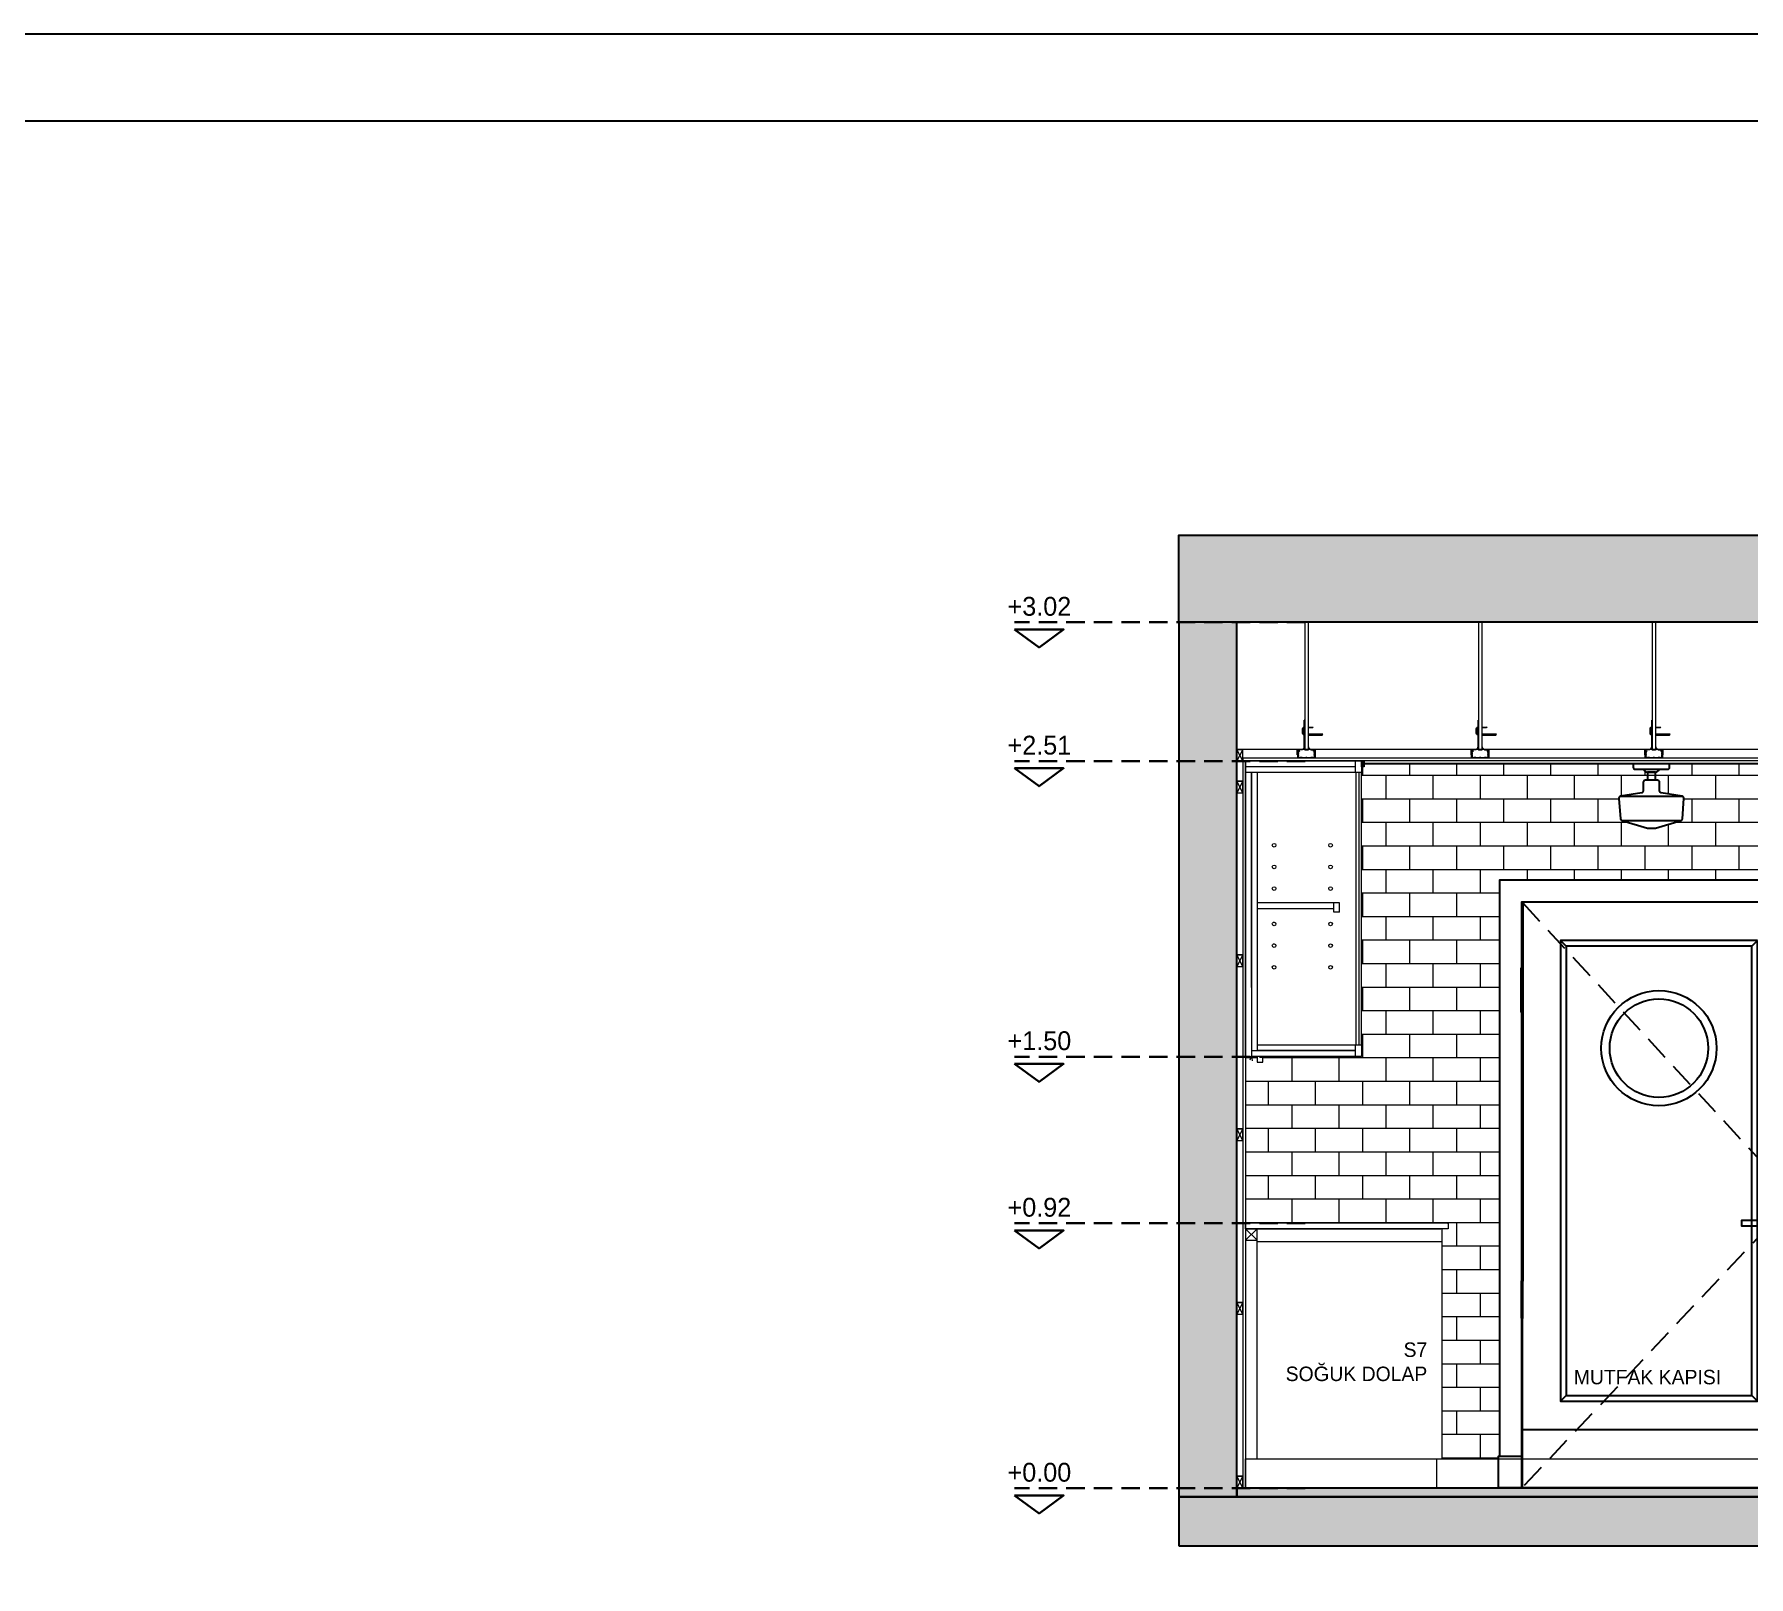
# Model space of a CAD drawing. Header units: millimetres. Extents: x 106699 to 122058, y 158555 to 162844.
# Drawn here: x 107787 to 108379, y 160714 to 161246 of the extents above; entities that cross this region are included whole.
import ezdxf

# ---------------------------------------------------------------- set-up
doc = ezdxf.new("R2010")
doc.units = ezdxf.units.MM
doc.linetypes.add('$0$3+1 daire1$0$HIDDEN', pattern=[9.525, 6.35, -3.175])
doc.linetypes.add('11-021_3000-BLOK_K_ZEMIN_KAT_STR$0$DASHED', pattern=[12.77794, 8.518627, -4.259313])
for name, color, linetype, lineweight in [('0-LNS-VLG', 9, 'Continuous', 0), ('2-SPS-ALC', 3, 'Continuous', 0), ('300_Z4_STR_F03$0$AUDIT_D_220920114151-103', 251, 'Continuous', 5), ('ahsap gorunus arka kalın', 43, 'Continuous', 9), ('ahsap kesit on', 40, 'Continuous', 20), ('G-ANNO-SCHD', 231, 'Continuous', 9), ('no3_ahsap kesit on', 40, 'Continuous', 20), ('no3_kutuprofil kesit', 74, 'Continuous', 18), ('no3_led doseme', 50, 'FENCELINE5', 0), ('no3_mermer gorunus on', 31, 'Continuous', 15), ('no3_mermer kesit', 21, 'Continuous', 15), ('no3_paslanmaz gorunus arka', 173, 'Continuous', 9), ('no3_paslanmaz kesit arka', 145, 'Continuous', 13), ('no3_tefriş ön kalın', 192, 'Continuous', 20), ('no3_yazı tefriş', 152, 'Continuous', 0)]:
    doc.layers.add(name, color=color, linetype=linetype, lineweight=lineweight)
for name, color, linetype in [('2-SPC-STC-AsmaTavan', 3, 'Continuous'), ('300_Z4_STR_F03$0$2-SPS-RCN', 2, 'Continuous'), ('layout-BE', 16, 'Continuous'), ('S2000-002 Çizgi', 7, 'Continuous')]:
    doc.layers.add(name, color=color, linetype=linetype)
doc.layers.add('area', color=200, linetype='Continuous', plot=False)
doc.styles.get("Standard").update_dxf_attribs({"font": 'arial.ttf'})
doc.linetypes.add('FENCELINE5', pattern='A,8,-1,[148,AAA.SHX,S=1,R=0,X=0,Y=0],-1', length=10)

# ---------------------------------------------------------------- blocks, each defined once
blk = doc.blocks.new('Layout1')
at = {"layer": 'area'}
for points in [[(0, 1485), (0, 0), (2100, 0), (2100, 1485)], [(25.54, 1459.46), (25.54, 25.54), (2074.46, 25.54), (2074.46, 1459.46)]]:
    blk.add_lwpolyline(points, close=True, dxfattribs=at)
at = {"layer": 'layout-BE'}
blk.add_line((2100, 1485), (0, 1485), dxfattribs=at)
blk = doc.blocks.new('A$C44c2e534')
at = {"layer": 'ahsap gorunus arka kalın'}
for p, q in [((4, 10, 0.01), (4, 89.5, 0.13)), ((67.92, 85, 0.13), (4, 85, 0.13)), ((5, 10, 0.13), (65, 10, 0.13))]:
    blk.add_line(p, q, dxfattribs=at)
at = {"layer": 'ahsap gorunus arka kalın', "elevation": 0}
blk.add_lwpolyline([(0, 10), (67.92, 10), (67.92, 89.5), (0, 89.5)], close=True, dxfattribs=at)
at = {"layer": 'ahsap kesit on'}
blk.add_line((67.5, 89.5, 0.13), (65.5, 89.5, 0.13), dxfattribs=at)
at = {"layer": 'ahsap kesit on', "elevation": 0}
blk.add_lwpolyline([(0, 10), (65.92, 10), (65.92, 0), (0, 0)], close=True, dxfattribs=at)
at = {"layer": 'no3_mermer kesit', "elevation": 0.13}
blk.add_lwpolyline([(70, 89.5), (0, 89.5), (0, 91.5), (69.7, 91.5), (70, 91.2)], close=True, dxfattribs=at)
at = {"layer": 'no3_paslanmaz gorunus arka', "color": 252, "elevation": 0.13}
blk.add_lwpolyline([(0, 89.5), (0, 85.5), (4, 85.5), (4, 89.5), (0, 89.5), (4, 85.5), (4, 89.5), (0, 85.5)], dxfattribs=at)
at = {"layer": 'no3_paslanmaz kesit arka'}
blk.add_line((0, 89.5, 0.13), (67.5, 89.5, 0.13), dxfattribs=at)
at = {"layer": 'no3_yazı tefriş', "color": 3, "insert": (62.75, 50.21, 0), "char_height": 5, "width": 50.1078, "attachment_point": 3}
blk.add_mtext('{\\fManrope Light|b0|i0|c162|p2;S7^JSO}Ğ{\\fManrope Light|b0|i0|c162|p2;UK DOLAP}', dxfattribs=at)
blk = doc.blocks.new('A$C568c7829')
at = {"layer": 'S2000-002 Çizgi', "color": 8, "true_color": 0x7a7a7a}
for p, q in [((8.4, 201.99, 0), (8.4, 71.35)), ((102.4, 201.99, 0), (102.4, 0, 0)), ((23.31, 187.09, 0), (21.4, 188.99, 0)), ((87.49, 187.09, 0), (89.4, 188.99, 0)), ((8.15, 58.65), (8.15, 0)), ((23.31, 31.91), (21.4, 30)), ((23.31, 31.91), (21.4, 30)), ((87.49, 31.91), (89.4, 30)), ((87.49, 31.91), (89.4, 30)), ((102.7, 0, 0), (8.1, 0))]:
    blk.add_line(p, q, dxfattribs=at)
for points in [[(0.4, 11), (0.4, 210), (110.4, 210), (110.4, 11)], [(8.1, 0), (8.1, 202.3), (102.7, 202.3), (102.7, 11)], [(102.4, 20.01), (8.4, 20)]]:
    blk.add_lwpolyline(points, dxfattribs=at)
at = {"layer": 'S2000-002 Çizgi', "color": 8, "linetype": '11-021_3000-BLOK_K_ZEMIN_KAT_STR$0$DASHED', "true_color": 0x7a7a7a, "elevation": 0}
blk.add_lwpolyline([(8.4, 201.99), (102.4, 100), (8.4, 0.3)], dxfattribs=at)
at = {"layer": 'S2000-002 Çizgi', "color": 8, "true_color": 0x7a7a7a}
for points in [[(89.4, 188.99), (21.4, 188.99), (21.4, 30), (89.4, 30)], [(87.49, 187.09), (23.31, 187.09), (23.31, 31.91), (87.49, 31.91)], [(7.8, 179.6), (8.4, 179.6), (8.4, 164.29), (7.8, 164.29)], [(7.8, 58.65), (8.4, 58.65), (8.4, 71.35), (7.8, 71.35)], [(8.1, 0), (0, 0), (0, 11), (8.1, 11)], [(102.7, 0), (110.8, 0), (110.8, 11), (102.7, 11)]]:
    blk.add_lwpolyline(points, close=True, dxfattribs=at)
for points, elevation in [([(100.9, 71.33), (90.9, 71.33), (90.9, 106.33), (100.9, 106.33)], 0), ([(94.6, 92.34), (83.88, 92.34), (83.88, 90.49), (94.6, 90.49)], -0.01), ([(94.6, 92.66), (97.25, 92.66), (97.25, 90.17), (94.6, 90.17)], -0.01), ([(97.65, 92.41), (97.25, 92.41), (97.25, 90.57), (97.65, 90.57)], -0.01)]:
    blk.add_lwpolyline(points, close=True, dxfattribs=dict(at, elevation=elevation))
for centre, radius in [((55.4, 151.83), 19.9), ((55.4, 151.83), 17), ((95.92, 83.23, -0.01), 2.5)]:
    blk.add_circle(centre, radius, dxfattribs=at)
blk.add_arc((95.92, 91.42, -0.01), 2.5, 201.67536, 158.32464, dxfattribs=at)
blk = doc.blocks.new('A$C254879b2')
at = {"layer": 'S2000-002 Çizgi'}
for name, p in [('A$C568c7829', (87.37, 0, 0)), ('A$C44c2e534', (0, 0))]:
    blk.add_blockref(name, p, dxfattribs=at)
blk = doc.blocks.new('led')
at = {"layer": 'no3_led doseme'}
for p, q in [((14826.25, -12075.06), (14826.47, -12074.11)), ((14825.75, -12074.47), (14825.93, -12075.08))]:
    blk.add_line(p, q, dxfattribs=at)
blk.add_lwpolyline([(14825.39, -12075.63), (14826.89, -12075.63), (14826.89, -12075.46), (14825.39, -12075.46), (14825.39, -12075.63)], dxfattribs=at)
blk.add_arc((14826.14, -12075.46), 0.29, 0, 180, dxfattribs=at)
blk = doc.blocks.new('A$Ca1936a8f')
at = {"layer": 'no3_ahsap kesit on'}
for p, q in [((0, 2), (0, 104, 0)), ((38, 102), (0, 102)), ((38, 99.99), (38, 104)), ((38, 104), (40, 104)), ((40, 104), (40, 99.99)), ((2, 25.8), (2, 99.99, 0)), ((2, 99.99, 0), (2, 2)), ((4.01, 99.99, 0), (4.01, 4)), ((40, 99.99), (38, 99.99)), ((40, 99.99), (38.1, 99.99)), ((38.1, 99.99), (38.1, 6)), ((39.1, 99.99), (39.1, 6)), ((30.49, 54.99), (4.01, 54.99)), ((32.39, 54.99), (30.49, 54.99)), ((30.49, 51.82), (30.49, 54.99)), ((32.39, 51.82), (32.39, 54.99)), ((4.01, 53.09), (30.49, 53.09)), ((30.5, 51.82), (30.49, 51.82)), ((32.39, 51.82), (30.49, 51.82)), ((4.01, 6), (38, 6)), ((38, 2), (38, 6)), ((38, 6), (40, 6)), ((38.1, 6), (40, 6)), ((40, 6), (40, 2)), ((0, 2), (2, 2)), ((2, 4), (38, 4)), ((38, 2), (2, 2)), ((38, 4), (4.01, 4)), ((40, 2), (38, 2))]:
    blk.add_line(p, q, dxfattribs=at)
at = {"layer": 'no3_ahsap kesit on', "color": 250}
blk.add_line((40, 6), (40, 99.99), dxfattribs=at)
at = {"layer": 'no3_ahsap kesit on'}
blk.add_lwpolyline([(4, 2), (4, 0), (6, 0), (6, 2)], dxfattribs=at)
blk.add_open_spline([(0, 104), (1.34, 104), (2.67, 104), (4.01, 104), (15.54, 104), (38, 104), (38, 104)], degree=3, knots=[5.177622, 5.177622, 5.177622, 5.177622, 9.182926, 9.182926, 9.182926, 10.005304, 10.005304, 10.005304, 10.005304], dxfattribs=at)
blk.add_open_spline([(38, 99.99), (38, 99.99), (0, 99.99, 0), (0, 99.99, 0)], degree=3, dxfattribs=at)
at = {"layer": 'no3_ahsap kesit on', "color": 250}
for points in [[(9.2, 74.9), (9.2, 75.25), (9.49, 75.53), (9.84, 75.53)], [(9.84, 74.26), (9.49, 74.26), (9.2, 74.55), (9.2, 74.9)], [(9.84, 75.53), (10.19, 75.53), (10.47, 75.25), (10.47, 74.9)], [(10.47, 74.9), (10.47, 74.55), (10.19, 74.26), (9.84, 74.26)], [(28.71, 74.9), (28.71, 75.25), (28.99, 75.53), (29.34, 75.53)], [(29.34, 74.26), (28.99, 74.26), (28.71, 74.55), (28.71, 74.9)], [(29.34, 75.53), (29.69, 75.53), (29.97, 75.25), (29.97, 74.9)], [(29.97, 74.9), (29.97, 74.55), (29.69, 74.26), (29.34, 74.26)], [(9.2, 67.42), (9.2, 67.77), (9.49, 68.05), (9.84, 68.05)], [(9.84, 66.78), (9.49, 66.78), (9.2, 67.07), (9.2, 67.42)], [(9.84, 68.05), (10.19, 68.05), (10.47, 67.77), (10.47, 67.42)], [(10.47, 67.42), (10.47, 67.07), (10.19, 66.78), (9.84, 66.78)], [(28.71, 67.42), (28.71, 67.77), (28.99, 68.05), (29.34, 68.05)], [(29.34, 66.78), (28.99, 66.78), (28.71, 67.07), (28.71, 67.42)], [(29.34, 68.05), (29.69, 68.05), (29.97, 67.77), (29.97, 67.42)], [(29.97, 67.42), (29.97, 67.07), (29.69, 66.78), (29.34, 66.78)], [(9.2, 59.94), (9.2, 60.29), (9.49, 60.57), (9.84, 60.57)], [(9.84, 59.3), (9.49, 59.3), (9.2, 59.59), (9.2, 59.94)], [(9.84, 60.57), (10.19, 60.57), (10.47, 60.29), (10.47, 59.94)], [(10.47, 59.94), (10.47, 59.59), (10.19, 59.3), (9.84, 59.3)], [(28.71, 59.94), (28.71, 60.29), (28.99, 60.57), (29.34, 60.57)], [(29.34, 59.3), (28.99, 59.3), (28.71, 59.59), (28.71, 59.94)], [(29.34, 60.57), (29.69, 60.57), (29.97, 60.29), (29.97, 59.94)], [(29.97, 59.94), (29.97, 59.59), (29.69, 59.3), (29.34, 59.3)], [(9.2, 47.71), (9.2, 48.06), (9.49, 48.35), (9.84, 48.35)], [(9.84, 47.08), (9.49, 47.08), (9.2, 47.36), (9.2, 47.71)], [(9.84, 48.35), (10.19, 48.35), (10.47, 48.06), (10.47, 47.71)], [(10.47, 47.71), (10.47, 47.36), (10.19, 47.08), (9.84, 47.08)], [(28.71, 47.71), (28.71, 48.06), (28.99, 48.35), (29.34, 48.35)], [(29.34, 47.08), (28.99, 47.08), (28.71, 47.36), (28.71, 47.71)], [(29.34, 48.35), (29.69, 48.35), (29.97, 48.06), (29.97, 47.71)], [(29.97, 47.71), (29.97, 47.36), (29.69, 47.08), (29.34, 47.08)], [(9.2, 40.23), (9.2, 40.58), (9.49, 40.87), (9.84, 40.87)], [(9.84, 39.6), (9.49, 39.6), (9.2, 39.88), (9.2, 40.23)], [(9.84, 40.87), (10.19, 40.87), (10.47, 40.58), (10.47, 40.23)], [(10.47, 40.23), (10.47, 39.88), (10.19, 39.6), (9.84, 39.6)], [(28.71, 40.23), (28.71, 40.58), (28.99, 40.87), (29.34, 40.87)], [(29.34, 39.6), (28.99, 39.6), (28.71, 39.88), (28.71, 40.23)], [(29.34, 40.87), (29.69, 40.87), (29.97, 40.58), (29.97, 40.23)], [(29.97, 40.23), (29.97, 39.88), (29.69, 39.6), (29.34, 39.6)], [(9.2, 32.75), (9.2, 33.1), (9.49, 33.38), (9.84, 33.38)], [(9.84, 32.12), (9.49, 32.12), (9.2, 32.4), (9.2, 32.75)], [(9.84, 33.38), (10.19, 33.38), (10.47, 33.1), (10.47, 32.75)], [(10.47, 32.75), (10.47, 32.4), (10.19, 32.12), (9.84, 32.12)], [(28.71, 32.75), (28.71, 33.1), (28.99, 33.38), (29.34, 33.38)], [(29.34, 32.12), (28.99, 32.12), (28.71, 32.4), (28.71, 32.75)], [(29.34, 33.38), (29.69, 33.38), (29.97, 33.1), (29.97, 32.75)], [(29.97, 32.75), (29.97, 32.4), (29.69, 32.12), (29.34, 32.12)]]:
    blk.add_open_spline(points, degree=3, dxfattribs=at)
at = {"layer": 'no3_mermer gorunus on', "color": 10, "xscale": -1, "rotation": 180}
blk.add_blockref('led', (-14824.14, -12073.63), dxfattribs=at)
blk = doc.blocks.new('corncei')
at = {"linetype": 'Continuous'}
h = blk.add_hatch(color=254, dxfattribs=at)
h.dxf.hatch_style = 1
h.paths.add_polyline_path([(115776, 159996.47), (115776, 159994.47), (115775, 159994.47), (115775, 159996.47)])
at = {"layer": 'no3_tefriş ön kalın', "color": 6}
blk.add_lwpolyline([(115776, 159996.47), (115776, 159994.47), (115775, 159994.47), (115775, 159996.47), (115776, 159996.47)], dxfattribs=at)
blk = doc.blocks.new('A$C4849b586')
at = {"layer": 'S2000-002 Çizgi', "color": 8, "true_color": 0x7a7a7a}
for p, q in [((21.89, 10.99, -0.01), (0.62, 10.99, -0.01)), ((21.89, 10.99, -0.01), (0.62, 10.99, -0.01)), ((21.53, 2.65, -0.01), (0.98, 2.65, -0.01))]:
    blk.add_line(p, q, dxfattribs=at)
at = {"layer": 'S2000-002 Çizgi', "color": 8, "true_color": 0x7a7a7a, "elevation": 0.08}
for points in [[(5.01, 20.94), (5.01, 22.19), (17.51, 22.19), (17.51, 20.94, -0.414214), (16.88, 20.32), (15.88, 20.32), (6.64, 20.32), (5.63, 20.32, -0.414214)], [(0.57, 3.21), (0.01, 10.2, -0.414214), (0.62, 10.99), (7.92, 12.17, 0.339519), (8.44, 12.84), (8.44, 15.82, -0.414214), (9.15, 16.52), (13.36, 16.52, -0.414214), (14.07, 15.82), (14.07, 12.84, 0.339519), (14.59, 12.17), (21.89, 10.99, -0.414214), (22.51, 10.2), (21.94, 3.21, -0.26287), (21.53, 2.65), (12.66, 0), (9.85, 0), (0.98, 2.65, -0.26287)]]:
    blk.add_lwpolyline(points, format="xyb", close=True, dxfattribs=at)
at = {"layer": 'S2000-002 Çizgi', "color": 8, "true_color": 0x7a7a7a, "elevation": -0.01}
blk.add_lwpolyline([(13.95, 20.32, -0.352299), (12.73, 19.34), (9.78, 19.34, -0.352299), (8.56, 20.32)], format="xyb", dxfattribs=at)
blk.add_lwpolyline([(9.85, 16.52), (9.85, 19.34), (12.66, 19.34), (12.66, 16.52)], dxfattribs=at)
blk = doc.blocks.new('*U66')
at = {"layer": '2-SPS-ALC'}
h = blk.add_hatch(color=256, dxfattribs=at)
h.dxf.hatch_style = 1
edge = h.paths.add_edge_path()
edge.add_arc((2.7, 2.4), 0.1, 0, 180, ccw=False)
edge.add_line((2.8, 2.4), (2.8, 2.26))
edge.add_arc((2.78, 2.26), 0.025, -60, 0, ccw=False)
edge.add_arc((2.9, 2.04), 0.225, 120, 240)
edge.add_arc((2.78, 1.82), 0.025, 0, 60, ccw=False)
edge.add_line((2.8, 1.82), (2.8, 1.59))
edge.add_arc((2.78, 1.59), 0.025, 300, 360, ccw=False)
edge.add_arc((2.9, 1.37), 0.225, 120, 240)
edge.add_arc((2.78, 1.15), 0.025, 0, 60, ccw=False)
edge.add_line((2.8, 1.15), (2.8, 0.92))
edge.add_arc((2.78, 0.92), 0.025, -60, 0, ccw=False)
edge.add_arc((2.9, 0.7), 0.225, 120, 240)
edge.add_arc((2.78, 0.48), 0.025, 0, 60, ccw=False)
edge.add_line((2.8, 0.48), (2.8, 0.23))
edge.add_arc((2.78, 0.23), 0.025, -90, 0, ccw=False)
edge.add_line((2.78, 0.2), (2.21, 0.2))
edge.add_arc((2.21, 0.23), 0.025, 214.38843, 270, ccw=False)
edge.add_arc((2.01, 0.08), 0.225, 34.38843, 90)
edge.add_line((2.01, 0.31), (1.66, 0.31))
edge.add_arc((1.66, 0.08), 0.225, 90, 145.61157)
edge.add_arc((1.45, 0.23), 0.025, 270, 325.61157, ccw=False)
edge.add_line((1.45, 0.2), (0.22, 0.2))
edge.add_arc((0.22, 0.23), 0.025, 210, 270, ccw=False)
edge.add_arc((0, 0.1), 0.225, 30, 150)
edge.add_arc((-0.22, 0.23), 0.025, 270, 330, ccw=False)
edge.add_line((-0.22, 0.2), (-1.45, 0.2))
edge.add_arc((-1.45, 0.23), 0.025, 214.38843, 270, ccw=False)
edge.add_arc((-1.66, 0.08), 0.225, 34.38843, 90)
edge.add_line((-1.66, 0.31), (-2.01, 0.31))
edge.add_arc((-2.01, 0.08), 0.225, 90, 145.61157)
edge.add_arc((-2.21, 0.23), 0.025, 270, 325.61157, ccw=False)
edge.add_line((-2.21, 0.2), (-2.78, 0.2))
edge.add_arc((-2.78, 0.23), 0.025, 180, 270, ccw=False)
edge.add_line((-2.8, 0.23), (-2.8, 0.48))
edge.add_arc((-2.78, 0.48), 0.025, 120, 180, ccw=False)
edge.add_arc((-2.9, 0.7), 0.225, 300, 420)
edge.add_arc((-2.78, 0.92), 0.025, 180, 240, ccw=False)
edge.add_line((-2.8, 0.92), (-2.8, 1.15))
edge.add_arc((-2.78, 1.15), 0.025, 120, 180, ccw=False)
edge.add_arc((-2.9, 1.37), 0.225, 300, 420)
edge.add_arc((-2.78, 1.59), 0.025, 180, 240, ccw=False)
edge.add_line((-2.8, 1.59), (-2.8, 1.82))
edge.add_arc((-2.78, 1.82), 0.025, 120, 180, ccw=False)
edge.add_arc((-2.9, 2.04), 0.225, 300, 420)
edge.add_arc((-2.78, 2.26), 0.025, 180, 240, ccw=False)
edge.add_line((-2.8, 2.26), (-2.8, 2.4))
edge.add_arc((-2.7, 2.4), 0.1, 0, 180, ccw=False)
edge.add_line((-2.6, 2.4), (-2.4, 2.4))
edge.add_arc((-2.7, 2.4), 0.3, 0, 180)
edge.add_line((-3, 2.4), (-3, 2.26))
edge.add_arc((-2.78, 2.26), 0.225, 180, 240)
edge.add_arc((-2.9, 2.04), 0.025, -60, 60, ccw=False)
edge.add_arc((-2.78, 1.82), 0.225, 120, 180)
edge.add_line((-3, 1.82), (-3, 1.59))
edge.add_arc((-2.78, 1.59), 0.225, 180, 240)
edge.add_arc((-2.9, 1.37), 0.025, -60, 60, ccw=False)
edge.add_arc((-2.78, 1.15), 0.225, 120, 180)
edge.add_line((-3, 1.15), (-3, 0.92))
edge.add_arc((-2.78, 0.92), 0.225, 180, 240)
edge.add_arc((-2.9, 0.7), 0.025, -60, 60, ccw=False)
edge.add_arc((-2.78, 0.48), 0.225, 120, 180)
edge.add_line((-3, 0.48), (-3, 0.23))
edge.add_arc((-2.78, 0.23), 0.225, 180, 270)
edge.add_line((-2.78, 0), (-2.21, 0))
edge.add_arc((-2.21, 0.23), 0.225, 270, 325.61157)
edge.add_arc((-2.01, 0.08), 0.025, 90, 145.61157, ccw=False)
edge.add_line((-2.01, 0.11), (-1.66, 0.11))
edge.add_arc((-1.66, 0.08), 0.025, 34.38843, 90, ccw=False)
edge.add_arc((-1.45, 0.23), 0.225, 214.38843, 270)
edge.add_line((-1.45, 0), (-0.22, 0))
edge.add_arc((-0.22, 0.23), 0.225, 270, 330)
edge.add_arc((0, 0.1), 0.025, 30, 150, ccw=False)
edge.add_arc((0.22, 0.23), 0.225, 210, 270)
edge.add_line((0.22, 0), (1.45, 0))
edge.add_arc((1.45, 0.23), 0.225, 270, 325.61157)
edge.add_arc((1.66, 0.08), 0.025, 90, 145.61157, ccw=False)
edge.add_line((1.66, 0.11), (2.01, 0.11))
edge.add_arc((2.01, 0.08), 0.025, 34.38843, 90, ccw=False)
edge.add_arc((2.21, 0.23), 0.225, 214.38843, 270)
edge.add_line((2.21, 0), (2.78, 0))
edge.add_arc((2.78, 0.23), 0.225, 270, 360)
edge.add_line((3, 0.23), (3, 0.48))
edge.add_arc((2.78, 0.48), 0.225, 360, 420)
edge.add_arc((2.9, 0.7), 0.025, 120, 240, ccw=False)
edge.add_arc((2.78, 0.92), 0.225, 300, 360)
edge.add_line((3, 0.92), (3, 1.15))
edge.add_arc((2.78, 1.15), 0.225, 0, 60)
edge.add_arc((2.9, 1.37), 0.025, 120, 240, ccw=False)
edge.add_arc((2.78, 1.59), 0.225, 300, 360)
edge.add_line((3, 1.59), (3, 1.82))
edge.add_arc((2.78, 1.82), 0.225, 360, 420)
edge.add_arc((2.9, 2.04), 0.025, 120, 240, ccw=False)
edge.add_arc((2.78, 2.26), 0.225, 300, 360)
edge.add_line((3, 2.26), (3, 2.4))
edge.add_arc((2.7, 2.4), 0.3, 360, 540)
edge.add_arc((2.5, 2.4), 0.1, 180, 360)
at = {"layer": '0-LNS-VLG'}
for p, q in [((-0.58, 46.94), (-0.58, 2.73)), ((0.58, 46.94), (0.58, 2.73)), ((-0.73, 13.03), (-0.62, 13.03)), ((-0.62, 13.03), (-0.58, 13.03)), ((0.58, 13.03), (0.63, 13.03)), ((0.63, 13.03), (0.73, 13.03)), ((-1.5, 2.86), (-1.5, 2.96)), ((-0.73, 3.97), (-0.62, 3.97)), ((-0.58, 2.73), (0.58, 2.73)), ((0.73, 3.97), (0.63, 3.97)), ((1.5, 2.86), (1.5, 2.96))]:
    blk.add_line(p, q, dxfattribs=at)
for points in [[(-3.05, 2.73), (-3.05, 1.15), (-3.15, 1.15), (-3.15, 2.73), (-3.15, 2.75, -0.414214), (-2.95, 2.95), (-1.59, 2.95, 0.102435), (-1.43, 2.98, 0.277557), (-0.73, 3.97), (-0.73, 13.03)], [(-0.62, 13.03), (-0.62, 3.97, -0.279244), (-1.39, 2.89, -0.102435), (-1.59, 2.85), (-2.95, 2.85, 0.414214), (-3.05, 2.75), (-3.05, 2.73)], [(0.63, 13.03), (0.63, 3.97, 0.279244), (1.39, 2.89, 0.102435), (1.59, 2.85), (2.95, 2.85, -0.414214), (3.05, 2.75), (3.05, 2.73), (3.05, 1.15), (3.15, 1.15), (3.15, 2.73), (3.15, 2.75, 0.414214), (2.95, 2.95), (1.59, 2.95, -0.102435), (1.43, 2.98, -0.277557), (0.73, 3.97), (0.73, 13.03)], [(0.73, 7.95), (0.83, 7.95, 0.414214), (1.33, 8.45), (1.33, 10.2, 0.414214), (0.83, 10.7), (0.73, 10.7)], [(0.73, 8.2), (0.83, 8.2, 0.414214), (1.08, 8.45), (1.08, 10.2, 0.414214), (0.83, 10.45), (0.73, 10.45)]]:
    blk.add_lwpolyline(points, format="xyb", dxfattribs=at)
for points in [[(-0.73, 7.95), (-5.43, 7.95), (-5.67, 8.2), (-0.73, 8.2)], [(-0.73, 10.7), (-2.37, 10.7), (-2.13, 10.45), (-0.73, 10.45)]]:
    blk.add_lwpolyline(points, dxfattribs=at)
at = {"layer": '2-SPS-ALC'}
blk.add_lwpolyline([(2.6, 2.4, -1), (2.8, 2.4), (2.8, 2.26, -0.267949), (2.79, 2.23, 0.57735), (2.79, 1.85, -0.267949), (2.8, 1.82), (2.8, 1.59, -0.267949), (2.79, 1.56, 0.57735), (2.79, 1.18, -0.267949), (2.8, 1.15), (2.8, 0.92, -0.267949), (2.79, 0.89, 0.57735), (2.79, 0.51, -0.267949), (2.8, 0.48), (2.8, 0.23, -0.414214), (2.78, 0.2), (2.21, 0.2, -0.247529), (2.19, 0.21, 0.247529), (2.01, 0.31), (1.66, 0.31, 0.247529), (1.47, 0.21, -0.247529), (1.45, 0.2), (0.22, 0.2, -0.267949), (0.19, 0.21, 0.57735), (-0.19, 0.21, -0.267949), (-0.22, 0.2), (-1.45, 0.2, -0.247529), (-1.47, 0.21, 0.247529), (-1.66, 0.31), (-2.01, 0.31, 0.247529), (-2.19, 0.21, -0.247529), (-2.21, 0.2), (-2.78, 0.2, -0.414214), (-2.8, 0.23), (-2.8, 0.48, -0.267949), (-2.79, 0.51, 0.57735), (-2.79, 0.89, -0.267949), (-2.8, 0.92), (-2.8, 1.15, -0.267949), (-2.79, 1.18, 0.57735), (-2.79, 1.56, -0.267949), (-2.8, 1.59), (-2.8, 1.82, -0.267949), (-2.79, 1.85, 0.57735), (-2.79, 2.23, -0.267949), (-2.8, 2.26), (-2.8, 2.4, -1), (-2.6, 2.4), (-2.4, 2.4, 1), (-3, 2.4), (-3, 2.26, 0.267949), (-2.89, 2.06, -0.57735), (-2.89, 2.02, 0.267949), (-3, 1.82), (-3, 1.59, 0.267949), (-2.89, 1.39, -0.57735), (-2.89, 1.35, 0.267949), (-3, 1.15), (-3, 0.92, 0.267949), (-2.89, 0.72, -0.57735), (-2.89, 0.68, 0.267949), (-3, 0.48), (-3, 0.23, 0.414214), (-2.78, 0), (-2.21, 0, 0.247529), (-2.03, 0.1, -0.247529), (-2.01, 0.11), (-1.66, 0.11, -0.247529), (-1.64, 0.1, 0.247529), (-1.45, 0), (-0.22, 0, 0.267949), (-0.02, 0.11, -0.57735), (0.02, 0.11, 0.267949), (0.22, 0), (1.45, 0, 0.247529), (1.64, 0.1, -0.247529), (1.66, 0.11), (2.01, 0.11, -0.247529), (2.03, 0.1, 0.247529), (2.21, 0), (2.78, 0, 0.414214), (3, 0.23), (3, 0.48, 0.267949), (2.89, 0.68, -0.57735), (2.89, 0.72, 0.267949), (3, 0.92), (3, 1.15, 0.267949), (2.89, 1.35, -0.57735), (2.89, 1.39, 0.267949), (3, 1.59), (3, 1.82, 0.267949), (2.89, 2.02, -0.57735), (2.89, 2.06, 0.267949), (3, 2.26), (3, 2.4, 1), (2.4, 2.4, 1)], format="xyb", close=True, dxfattribs=at)

msp = doc.modelspace()

# ---------------------------------------------------------------- hatches: boundary and pattern name
at = {"layer": '300_Z4_STR_F03$0$AUDIT_D_220920114151-103', "true_color": 0x303030}
h = msp.add_hatch(color=250, dxfattribs=at)
h.dxf.hatch_style = 1
h.paths.add_polyline_path([(108182.39, 161043.32), (108182.39, 160741.32), (108202.39, 160741.32), (108202.39, 161043.32)])
at = {"layer": 'ahsap gorunus arka kalın', "true_color": 0xc3d8cc}
h = msp.add_hatch(dxfattribs=at)
h.set_pattern_fill('AR-B816', color=254, scale=0.04)
h.set_pattern_definition([(0, (-11544.62, 998.902), (0, 8.128), []), (90, (-11544.62, 998.902), (-8.128, 8.128), [8.128, -8.128])])
edge = h.paths.add_edge_path()
edge.add_line((108293.17, 160954.38), (108403.17, 160954.38))
edge.add_line((108403.17, 160954.38), (108403.17, 160822.32))
edge.add_line((108403.17, 160822.32), (108406.85, 160822.32))
edge.add_line((108406.85, 160822.32), (108406.85, 160917.37))
edge.add_line((108406.85, 160917.37), (108409.39, 160917.37))
edge.add_line((108409.39, 160917.37), (108467.33, 160917.37))
edge.add_line((108467.33, 160917.37), (108469.96, 160917.37))
edge.add_line((108469.96, 160917.37), (108469.96, 160903.01))
edge.add_line((108469.96, 160903.01), (108469.96, 160881.28))
edge.add_line((108469.96, 160881.28), (108484.09, 160881.28))
edge.add_line((108484.09, 160881.28), (108484.09, 160845.87))
edge.add_line((108484.09, 160845.87), (108496.4, 160845.87))
edge.add_line((108496.4, 160845.87), (108496.4, 160881.32))
edge.add_line((108496.4, 160881.32), (108502.92, 160881.32))
edge.add_line((108502.92, 160881.32), (108502.92, 160890.87))
edge.add_line((108502.92, 160890.87), (108497.92, 160890.87))
edge.add_line((108497.92, 160890.87), (108497.24, 160890.87))
edge.add_line((108497.24, 160890.87), (108497.18, 160891.02))
edge.add_line((108497.18, 160891.02), (108497.16, 160891.29))
edge.add_line((108497.16, 160891.29), (108496.88, 160891.31))
edge.add_line((108496.88, 160891.31), (108496.64, 160891.46))
edge.add_line((108496.64, 160891.46), (108496.52, 160891.68))
edge.add_line((108496.52, 160891.68), (108496.4, 160892.32))
edge.add_line((108496.4, 160892.32), (108496.39, 160892.37))
edge.add_line((108496.39, 160892.37), (108496.37, 160892.42))
edge.add_line((108496.37, 160892.42), (108496.35, 160892.47))
edge.add_line((108496.35, 160892.47), (108496.33, 160892.52))
edge.add_line((108496.33, 160892.52), (108496.31, 160892.57))
edge.add_line((108496.31, 160892.57), (108496.28, 160892.62))
edge.add_line((108496.28, 160892.62), (108496.25, 160892.66))
edge.add_line((108496.25, 160892.66), (108496.21, 160892.71))
edge.add_line((108496.21, 160892.71), (108496.18, 160892.75))
edge.add_line((108496.18, 160892.75), (108496.14, 160892.78))
edge.add_line((108496.14, 160892.78), (108496.07, 160892.83))
edge.add_line((108496.07, 160892.83), (108495.97, 160892.9))
edge.add_line((108495.97, 160892.9), (108495.82, 160893.1))
edge.add_line((108495.82, 160893.1), (108495.78, 160893.23))
edge.add_line((108495.78, 160893.23), (108665.07, 160893.23))
edge.add_line((108665.07, 160893.23), (108665.07, 160893.23))
edge.add_line((108665.07, 160893.23), (108664.97, 160893))
edge.add_line((108664.97, 160893), (108664.85, 160892.9))
edge.add_line((108664.85, 160892.9), (108664.65, 160892.72))
edge.add_line((108664.65, 160892.72), (108664.63, 160892.71))
edge.add_line((108664.63, 160892.71), (108664.6, 160892.66))
edge.add_line((108664.6, 160892.66), (108664.57, 160892.62))
edge.add_line((108664.57, 160892.62), (108664.54, 160892.57))
edge.add_line((108664.54, 160892.57), (108664.51, 160892.52))
edge.add_line((108664.51, 160892.52), (108664.49, 160892.47))
edge.add_line((108664.49, 160892.47), (108664.47, 160892.42))
edge.add_line((108664.47, 160892.42), (108664.45, 160892.37))
edge.add_line((108664.45, 160892.37), (108664.44, 160892.32))
edge.add_line((108664.44, 160892.32), (108664.32, 160891.64))
edge.add_line((108664.32, 160891.64), (108664.15, 160891.41))
edge.add_line((108664.15, 160891.41), (108663.93, 160891.3))
edge.add_line((108663.93, 160891.3), (108663.68, 160891.29))
edge.add_line((108663.68, 160891.29), (108663.66, 160890.93))
edge.add_line((108663.66, 160890.93), (108663.52, 160890.87))
edge.add_line((108663.52, 160890.87), (108662.92, 160890.87))
edge.add_line((108662.92, 160890.87), (108657.92, 160890.87))
edge.add_line((108657.92, 160890.87), (108657.92, 160881.34))
edge.add_line((108657.92, 160881.34), (108657.98, 160881.32))
edge.add_line((108657.98, 160881.32), (108691.92, 160881.32))
edge.add_line((108691.92, 160881.32), (108691.92, 160929.37))
edge.add_line((108691.92, 160929.37), (108685.58, 160927.09))
edge.add_line((108685.58, 160927.09), (108674.39, 160931.1))
edge.add_line((108674.39, 160931.1), (108673.9, 160931.79))
edge.add_line((108673.9, 160931.79), (108673.23, 160937.29))
edge.add_line((108673.23, 160937.29), (108673.23, 160938.53))
edge.add_line((108673.23, 160938.53), (108680.99, 160941.3))
edge.add_line((108680.99, 160941.3), (108680.99, 160942.26))
edge.add_line((108680.99, 160942.26), (108683.85, 160944.44))
edge.add_line((108683.85, 160944.44), (108683.85, 160947.47))
edge.add_line((108683.85, 160947.47), (108684.93, 160947.47))
edge.add_line((108684.93, 160947.47), (108684.93, 160973.84))
edge.add_line((108684.93, 160973.84), (108686.6, 160973.84))
edge.add_arc((108686.6, 160974.7), 0.863, 270.00001, 347.62888)
edge.add_spline(control_points=[(108687.44, 160974.52), (108687.48, 160974.69), (108687.57, 160975.08), (108687.79, 160975.74), (108688.04, 160975.98), (108688.24, 160977.58), (108688.35, 160978.21), (108688.39, 160978.42)], knot_values=[0.403662, 0.403662, 0.403662, 0.403662, 0.710546, 1.090047, 1.568727, 1.932922, 2.167118, 2.167118, 2.167118, 2.167118], degree=3, periodic=0)
edge.add_line((108688.39, 160978.42), (108688.39, 160978.42))
edge.add_line((108688.39, 160978.42), (108681.27, 160978.42))
edge.add_line((108681.27, 160978.42), (108681.27, 160979.32))
edge.add_line((108681.27, 160979.32), (108529.89, 160979.32))
edge.add_line((108529.89, 160979.32), (108529.89, 160978.42))
edge.add_line((108529.89, 160978.42), (108528.39, 160978.42))
edge.add_line((108528.39, 160978.42), (108528.39, 160973.84))
edge.add_line((108528.39, 160973.84), (108526.23, 160973.84))
edge.add_line((108526.23, 160973.84), (108526.23, 160970.26))
edge.add_line((108526.23, 160970.26), (108526.22, 160947.47))
edge.add_line((108526.22, 160947.47), (108527.3, 160947.47))
edge.add_line((108527.3, 160947.47), (108527.3, 160944.44))
edge.add_arc((108528.17, 160944.44), 0.863, 180, 220.70529)
edge.add_line((108527.51, 160943.88), (108665.3, 160943.88))
edge.add_line((108665.3, 160943.88), (108665.3, 160943.24))
edge.add_line((108665.3, 160943.24), (108665.07, 160943.24))
edge.add_line((108665.07, 160943.24), (108664.97, 160943.01))
edge.add_line((108664.97, 160943.01), (108664.85, 160942.9))
edge.add_line((108664.85, 160942.9), (108664.65, 160942.73))
edge.add_line((108664.65, 160942.73), (108664.63, 160942.71))
edge.add_line((108664.63, 160942.71), (108664.6, 160942.67))
edge.add_line((108664.6, 160942.67), (108664.57, 160942.62))
edge.add_line((108664.57, 160942.62), (108664.54, 160942.57))
edge.add_line((108664.54, 160942.57), (108664.51, 160942.53))
edge.add_line((108664.51, 160942.53), (108664.49, 160942.48))
edge.add_line((108664.49, 160942.48), (108664.47, 160942.42))
edge.add_line((108664.47, 160942.42), (108664.45, 160942.37))
edge.add_line((108664.45, 160942.37), (108664.44, 160942.32))
edge.add_line((108664.44, 160942.32), (108664.32, 160941.64))
edge.add_line((108664.32, 160941.64), (108664.15, 160941.41))
edge.add_line((108664.15, 160941.41), (108663.93, 160941.3))
edge.add_line((108663.93, 160941.3), (108663.68, 160941.29))
edge.add_line((108663.68, 160941.29), (108663.66, 160940.93))
edge.add_line((108663.66, 160940.93), (108663.52, 160940.88))
edge.add_line((108663.52, 160940.88), (108662.92, 160940.88))
edge.add_line((108662.92, 160940.88), (108657.92, 160940.88))
edge.add_line((108657.92, 160940.88), (108657.92, 160917.88))
edge.add_line((108657.92, 160917.88), (108657.73, 160917.88))
edge.add_line((108657.73, 160917.88), (108657.53, 160917.88))
edge.add_line((108657.53, 160917.88), (108655.42, 160917.88))
edge.add_line((108655.42, 160917.88), (108655.21, 160917.88))
edge.add_line((108655.21, 160917.88), (108655.03, 160917.88))
edge.add_line((108655.03, 160917.88), (108654.97, 160917.88))
edge.add_line((108654.97, 160917.88), (108654.92, 160917.88))
edge.add_line((108654.92, 160917.88), (108654.92, 160940.88))
edge.add_line((108654.92, 160940.88), (108531.36, 160940.88))
edge.add_line((108531.36, 160940.88), (108537.93, 160938.53))
edge.add_line((108537.93, 160938.53), (108537.93, 160937.29))
edge.add_line((108537.93, 160937.29), (108537.26, 160931.79))
edge.add_line((108537.26, 160931.79), (108536.77, 160931.1))
edge.add_line((108536.77, 160931.1), (108525.58, 160927.09))
edge.add_line((108525.58, 160927.09), (108514.39, 160931.1))
edge.add_line((108514.39, 160931.1), (108513.9, 160931.79))
edge.add_line((108513.9, 160931.79), (108513.23, 160937.29))
edge.add_line((108513.23, 160937.29), (108513.23, 160938.53))
edge.add_line((108513.23, 160938.53), (108519.79, 160940.88))
edge.add_line((108519.79, 160940.88), (108505.92, 160940.88))
edge.add_line((108505.92, 160940.88), (108505.92, 160917.88))
edge.add_line((108505.92, 160917.88), (108505.73, 160917.88))
edge.add_line((108505.73, 160917.88), (108505.53, 160917.88))
edge.add_line((108505.53, 160917.88), (108503.42, 160917.88))
edge.add_line((108503.42, 160917.88), (108503.21, 160917.88))
edge.add_line((108503.21, 160917.88), (108503.03, 160917.88))
edge.add_line((108503.03, 160917.88), (108502.97, 160917.88))
edge.add_line((108502.97, 160917.88), (108502.92, 160917.88))
edge.add_line((108502.92, 160917.88), (108502.92, 160940.88))
edge.add_line((108502.92, 160940.88), (108497.92, 160940.88))
edge.add_line((108497.92, 160940.88), (108497.24, 160940.88))
edge.add_line((108497.24, 160940.88), (108497.18, 160941.02))
edge.add_line((108497.18, 160941.02), (108497.16, 160941.29))
edge.add_line((108497.16, 160941.29), (108496.88, 160941.31))
edge.add_line((108496.88, 160941.31), (108496.64, 160941.46))
edge.add_line((108496.64, 160941.46), (108496.52, 160941.68))
edge.add_line((108496.52, 160941.68), (108496.4, 160942.32))
edge.add_line((108496.4, 160942.32), (108496.39, 160942.37))
edge.add_line((108496.39, 160942.37), (108496.37, 160942.42))
edge.add_line((108496.37, 160942.42), (108496.35, 160942.48))
edge.add_line((108496.35, 160942.48), (108496.33, 160942.53))
edge.add_line((108496.33, 160942.53), (108496.31, 160942.57))
edge.add_line((108496.31, 160942.57), (108496.28, 160942.62))
edge.add_line((108496.28, 160942.62), (108496.25, 160942.67))
edge.add_line((108496.25, 160942.67), (108496.21, 160942.71))
edge.add_line((108496.21, 160942.71), (108496.18, 160942.75))
edge.add_line((108496.18, 160942.75), (108496.14, 160942.78))
edge.add_line((108496.14, 160942.78), (108496.07, 160942.84))
edge.add_line((108496.07, 160942.84), (108495.97, 160942.9))
edge.add_line((108495.97, 160942.9), (108495.82, 160943.11))
edge.add_line((108495.82, 160943.11), (108495.78, 160943.24))
edge.add_line((108495.78, 160943.24), (108522.27, 160943.24))
edge.add_line((108522.27, 160943.24), (108523.85, 160944.44))
edge.add_line((108523.85, 160944.44), (108523.85, 160947.47))
edge.add_line((108523.85, 160947.47), (108524.93, 160947.47))
edge.add_line((108524.93, 160947.47), (108524.93, 160973.84))
edge.add_line((108524.93, 160973.84), (108526.6, 160973.84))
edge.add_line((108526.6, 160973.84), (108528.39, 160973.84))
edge.add_line((108528.39, 160973.84), (108528.39, 160978.42))
edge.add_line((108528.39, 160978.42), (108529.89, 160978.42))
edge.add_line((108529.89, 160978.42), (108529.89, 160979.28))
edge.add_line((108529.89, 160979.28), (108521.27, 160979.28))
edge.add_line((108521.27, 160979.28), (108485.58, 160979.32))
edge.add_line((108485.58, 160979.32), (108449.89, 160979.32))
edge.add_line((108449.89, 160979.32), (108449.89, 160978.42))
edge.add_line((108449.89, 160978.42), (108448.39, 160978.42))
edge.add_line((108448.39, 160978.42), (108448.39, 160973.84))
edge.add_line((108448.39, 160973.84), (108446.23, 160973.84))
edge.add_line((108446.23, 160973.84), (108446.23, 160970.26))
edge.add_line((108446.23, 160970.26), (108446.22, 160947.47))
edge.add_line((108446.22, 160947.47), (108447.3, 160947.47))
edge.add_line((108447.3, 160947.47), (108447.3, 160944.44))
edge.add_arc((108448.17, 160944.44), 0.863, 180, 231.34019)
edge.add_line((108447.63, 160943.76), (108449.14, 160942.56))
edge.add_arc((108448.6, 160941.88), 0.863, 0, 51.34019, ccw=False)
edge.add_line((108449.46, 160941.88), (108449.46, 160941.44))
edge.add_line((108449.46, 160941.44), (108441.7, 160941.44))
edge.add_line((108441.7, 160941.44), (108441.7, 160941.88))
edge.add_arc((108442.56, 160941.88), 0.863, 128.65981, 180, ccw=False)
edge.add_line((108442.02, 160942.56), (108443.53, 160943.76))
edge.add_arc((108442.99, 160944.44), 0.863, 308.65981, 360)
edge.add_line((108443.85, 160944.44), (108443.85, 160947.47))
edge.add_line((108443.85, 160947.47), (108444.93, 160947.47))
edge.add_line((108444.93, 160947.47), (108444.93, 160973.84))
edge.add_line((108444.93, 160973.84), (108446.6, 160973.84))
edge.add_line((108446.6, 160973.84), (108448.39, 160973.84))
edge.add_line((108448.39, 160973.84), (108448.39, 160978.42))
edge.add_line((108448.39, 160978.42), (108449.89, 160978.42))
edge.add_line((108449.89, 160978.42), (108449.89, 160979.28))
edge.add_line((108449.89, 160979.28), (108441.27, 160979.28))
edge.add_line((108441.27, 160979.28), (108405.58, 160979.32))
edge.add_line((108405.58, 160979.32), (108405.58, 160993.37))
edge.add_line((108405.58, 160993.37), (108404.58, 160993.37))
edge.add_line((108404.58, 160993.37), (108404.58, 160994.37))
edge.add_line((108404.58, 160994.37), (108351.83, 160994.37))
edge.add_line((108351.83, 160994.37), (108351.83, 160993.12))
edge.add_arc((108351.2, 160993.12), 0.625, -90, 0, ccw=False)
edge.add_line((108351.2, 160992.5), (108350.2, 160992.5))
edge.add_line((108350.2, 160992.5), (108348.27, 160992.5))
edge.add_arc((108347.05, 160992.77), 1.25, 270.00001, 347.62921, ccw=False)
edge.add_line((108347.05, 160991.52), (108344.1, 160991.52))
edge.add_arc((108344.1, 160992.77), 1.25, 192.37077, 270.00001, ccw=False)
edge.add_line((108342.88, 160992.5), (108340.96, 160992.5))
edge.add_line((108340.96, 160992.5), (108339.95, 160992.5))
edge.add_arc((108339.95, 160993.12), 0.625, 180, 270, ccw=False)
edge.add_line((108339.33, 160993.12), (108339.33, 160994.37))
edge.add_line((108339.33, 160994.37), (108246.39, 160994.37))
edge.add_line((108246.39, 160994.37), (108246.39, 160993.37))
edge.add_line((108246.39, 160993.37), (108245.39, 160993.37))
edge.add_line((108245.39, 160993.37), (108245.39, 160991.37))
edge.add_line((108245.39, 160991.37), (108245.39, 160897.37))
edge.add_line((108245.39, 160897.37), (108245.39, 160893.37))
edge.add_line((108245.39, 160893.37), (108243.4, 160893.37))
edge.add_line((108243.4, 160893.37), (108211.39, 160893.37))
edge.add_line((108211.39, 160893.37), (108211.39, 160891.37))
edge.add_line((108211.39, 160891.37), (108209.39, 160891.37))
edge.add_line((108209.39, 160891.37), (108209.39, 160893.37))
edge.add_line((108209.39, 160893.37), (108208.14, 160893.37))
edge.add_line((108208.14, 160893.37), (108208.14, 160893.21))
edge.add_line((108208.14, 160893.21), (108207.68, 160893.21))
edge.add_arc((108207.39, 160893.21), 0.29, -180, 0, ccw=False)
edge.add_line((108207.1, 160893.21), (108206.64, 160893.21))
edge.add_line((108206.64, 160893.21), (108205.39, 160893.37))
edge.add_line((108205.39, 160893.37), (108205.39, 160835.87))
edge.add_line((108205.39, 160835.87), (108275.09, 160835.87))
edge.add_line((108275.09, 160835.87), (108275.39, 160835.57))
edge.add_line((108275.39, 160835.57), (108275.39, 160833.87))
edge.add_line((108275.39, 160833.87), (108273.32, 160833.87))
edge.add_line((108273.32, 160833.87), (108273.32, 160754.32))
edge.add_line((108273.32, 160754.32), (108292.77, 160754.32))
edge.add_line((108292.77, 160754.32), (108292.77, 160755.37))
edge.add_line((108292.77, 160755.37), (108293.17, 160755.37))
edge.add_line((108293.17, 160755.37), (108293.17, 160954.38))
h.paths.add_polyline_path([(108334.89, 160975.39), (108334.33, 160982.38, -0.393446), (108334.89, 160983.16), (108342.24, 160984.35, 0.339519), (108342.77, 160985.03), (108342.77, 160988, -0.414214), (108343.47, 160988.7), (108347.69, 160988.7, -0.414214), (108348.39, 160988), (108348.39, 160985.03, 0.339519), (108348.91, 160984.35), (108356.22, 160983.17, -0.388948), (108356.83, 160982.44), (108356.27, 160975.45, -0.286267), (108355.85, 160974.83), (108346.98, 160972.18), (108344.17, 160972.18), (108335.31, 160974.83, -0.26287)], flags=16)
h.paths.add_polyline_path([(108844.93, 160973.84), (108844.56, 160973.84), (108842.76, 160973.84), (108842.76, 160978.42), (108841.27, 160978.42), (108841.27, 160979.32), (108689.89, 160979.32), (108689.89, 160978.42), (108688.39, 160978.42), (108688.39, 160973.84), (108686.23, 160973.84), (108686.23, 160970.26), (108686.22, 160947.47), (108687.3, 160947.47), (108687.3, 160944.44, 0.227838), (108687.63, 160943.76), (108689.14, 160942.56, -0.227838), (108689.46, 160941.88), (108689.46, 160941.28), (108691.92, 160940.37), (108691.92, 160954.38), (108695.92, 160954.38), (108833.92, 160954.38), (108837.92, 160954.38), (108837.92, 160940.21), (108840.99, 160941.3), (108840.99, 160942.26), (108843.85, 160944.44), (108843.85, 160947.47), (108844.93, 160947.47)])
h.paths.add_polyline_path([(108837.92, 160929.84), (108837.92, 160881.32), (108912.46, 160881.32), (108912.46, 160835.82), (108915.89, 160835.82), (108915.89, 160833.82), (108913.89, 160833.82), (108913.89, 160754.32), (108999.19, 160754.32), (108999.19, 160979.32), (108849.89, 160979.32), (108849.89, 160978.42), (108848.39, 160978.42), (108848.39, 160973.84), (108846.22, 160973.84), (108846.22, 160947.47), (108847.3, 160947.47), (108847.3, 160944.44), (108850.16, 160942.26), (108850.16, 160941.3), (108857.93, 160938.53), (108857.93, 160937.29), (108857.26, 160931.79), (108856.77, 160931.1), (108845.58, 160927.09)])

# ---------------------------------------------------------------- linework, layer by layer
at = {"layer": '300_Z4_STR_F03$0$2-SPS-RCN'}
for points in [[(109087.39, 161043.32), (108291.38, 161043.32), (108290.9, 161043.32), (108182.39, 161043.32), (108182.39, 161073.32), (109087.39, 161073.32)], [(108182.39, 161043.32), (108182.39, 160741.32), (108202.39, 160741.32), (108202.39, 161043.32)]]:
    msp.add_lwpolyline(points, close=True, dxfattribs=at)
msp.add_lwpolyline([(108182.39, 160724.32), (109041.38, 160724.32), (109041.38, 160724.32), (109087.39, 160724.32), (109087.39, 160724.32), (109087.39, 160724.32), (109087.39, 160741.32), (108182.39, 160741.32), (108182.39, 160724.32)], dxfattribs=at)
at = {"layer": 'ahsap kesit on'}
for p, q in [((108409.66, 160999.37, 0.03), (108202.39, 160999.37, 0.03)), ((108409.66, 160996.37), (108204.39, 160996.37, -0.02)), ((108405.58, 160995.37), (108205.39, 160995.37))]:
    msp.add_line(p, q, dxfattribs=at)
at = {"layer": 'G-ANNO-SCHD', "color": 22, "linetype": '$0$3+1 daire1$0$HIDDEN', "lineweight": 30, "true_color": 0xbd342c}
for p, q in [((108226.03, 161043.26, -6.13), (108125.57, 161043.26, -6.13)), ((108226.03, 160995.32, -6.13), (108125.57, 160995.32, -6.13))]:
    msp.add_line(p, q, dxfattribs=at)
at = {"layer": 'G-ANNO-SCHD', "color": 22, "lineweight": 30, "true_color": 0xbd342c}
for points, elevation in [([(108125.57, 161040.77), (108142.53, 161040.77), (108134.05, 161034.55), (108125.57, 161040.77)], -6.13), ([(108125.57, 160992.83), (108142.53, 160992.83), (108134.05, 160986.61), (108125.57, 160992.83)], -6.13), ([(108125.57, 160890.77), (108142.53, 160890.77), (108134.05, 160884.55), (108125.57, 160890.77)], -6.1), ([(108125.57, 160833.27), (108142.53, 160833.27), (108134.05, 160827.05), (108125.57, 160833.27)], -6), ([(108125.57, 160741.77), (108142.53, 160741.77), (108134.05, 160735.55), (108125.57, 160741.77)], -6.13)]:
    msp.add_lwpolyline(points, dxfattribs=dict(at, elevation=elevation))
at = {"layer": 'no3_kutuprofil kesit'}
for points, elevation in [([(108204.39, 160995.37), (108204.39, 160999.37), (108202.39, 160999.37), (108202.39, 160995.37), (108204.39, 160995.37), (108202.39, 160999.37), (108204.39, 160999.37), (108202.39, 160995.37)], -0.02), ([(108204.39, 160984.37), (108204.39, 160988.37), (108202.39, 160988.37), (108202.39, 160984.37), (108204.39, 160984.37), (108202.39, 160988.37), (108204.39, 160988.37), (108202.39, 160984.37)], 6.13)]:
    msp.add_lwpolyline(points, dxfattribs=dict(at, elevation=elevation))
at = {"layer": 'S2000-002 Çizgi', "color": 8, "true_color": 0x7a7a7a}
msp.add_line((108404.58, 160994.37, 0.03), (108246.39, 160994.37), dxfattribs=at)

# ---------------------------------------------------------------- block references
at = {"xscale": 1.174797441050893, "yscale": 1.174797441050893, "zscale": 1.174797441050893}
msp.add_blockref('Layout1', (106699.08, 159501.7), dxfattribs=at)
at = {"layer": '2-SPC-STC-AsmaTavan', "xscale": -1}
for p in [(108226.41, 160996.38, 0.03), (108286.41, 160996.38, 0.03), (108346.41, 160996.38, 0.03)]:
    msp.add_blockref('*U66', p, dxfattribs=at)
at = {"layer": 'ahsap gorunus arka kalın', "xscale": -1}
msp.add_blockref('A$C4849b586', (108356.83, 160972.18, -0.08), dxfattribs=at)
at = {"layer": 'S2000-002 Çizgi'}
msp.add_blockref('corncei', (-7529.6, 998.9), dxfattribs=at)

# ---------------------------------------------------------------- texts
at = {"layer": 'G-ANNO-SCHD', "color": 22, "linetype": '$0$3+1 daire1$0$HIDDEN', "lineweight": 30, "char_height": 6.5, "width": 137.26, "attachment_point": 1}
for s, insert in [('{\\fManrope Light|b0|i0|c162|p2;+3.02}', (108123.18, 161052.02, -23.59)), ('{\\fManrope Light|b0|i0|c162|p2;+2.51}', (108123.18, 161004.08, -23.59)), ('{\\fManrope Light|b0|i0|c162|p2;+1.50}', (108123.18, 160902.02, -23.57)), ('{\\fManrope Light|b0|i0|c162|p2;+0.92}', (108123.18, 160844.52, -23.46)), ('{\\fManrope Light|b0|i0|c162|p2;+0.00}', (108123.18, 160753.02, -23.59))]:
    msp.add_mtext(s, dxfattribs=dict(at, insert=insert))

# ---------------------------------------------------------------- next in the draw order: block references
at = {"layer": 'S2000-002 Çizgi'}
msp.add_blockref('A$C254879b2', (108205.39, 160744.37, -0.02), dxfattribs=at)

# ---------------------------------------------------------------- next in the draw order: hatches: boundary and pattern name
at = {"layer": '300_Z4_STR_F03$0$AUDIT_D_220920114151-103', "true_color": 0x303030}
h = msp.add_hatch(color=250, dxfattribs=at)
h.dxf.hatch_style = 1
h.paths.add_polyline_path([(109087.39, 161043.32), (108291.38, 161043.32), (108290.9, 161043.32), (108182.39, 161043.32), (108182.39, 161073.32), (109087.39, 161073.32)])
edge = h.paths.add_edge_path()
edge.add_line((107786.01, 160724.32), (107786.01, 160724.32))
edge.add_line((107786.01, 160724.32), (107786.01, 160738.32))
h.paths.add_polyline_path([(108182.39, 160741.32), (108182.39, 160724.32), (109041.38, 160724.32), (109041.38, 160724.32), (109087.39, 160724.32), (109087.39, 160741.32)])
at = {"layer": 'S2000-002 Çizgi', "true_color": 0x7a7a7a}
h = msp.add_hatch(color=8, dxfattribs=at)
h.dxf.hatch_style = 1
h.paths.add_polyline_path([(108202.39, 160744.32), (108202.39, 160741.32), (109067.39, 160741.32), (109067.39, 160744.32)])

# ---------------------------------------------------------------- next in the draw order: linework, layer by layer
at = {"layer": '300_Z4_STR_F03$0$2-SPS-RCN'}
msp.add_lwpolyline([(108202.39, 160741.32), (109067.39, 160741.32), (109067.39, 160744.32), (108202.39, 160744.32)], close=True, dxfattribs=at)
at = {"layer": 'ahsap kesit on'}
msp.add_line((109064.39, 160754.32, 0.02), (108205.39, 160754.32, -0.02), dxfattribs=at)
at = {"layer": 'ahsap kesit on', "elevation": -0.02}
for points in [[(108204.39, 160996.37), (108204.39, 160744.37)], [(108205.39, 160995.37), (108205.39, 160744.37)]]:
    msp.add_lwpolyline(points, dxfattribs=at)
at = {"layer": 'G-ANNO-SCHD', "color": 22, "linetype": '$0$3+1 daire1$0$HIDDEN', "lineweight": 30, "true_color": 0xbd342c}
for p, q in [((108226.03, 160893.26, -6.1), (108125.57, 160893.26, -6.1)), ((108226.03, 160835.76, -6), (108125.57, 160835.76, -6)), ((108226.03, 160744.26, -6.13), (108125.57, 160744.26, -6.13))]:
    msp.add_line(p, q, dxfattribs=at)
at = {"layer": 'no3_kutuprofil kesit', "elevation": 6.13}
for points in [[(108204.39, 160924.37), (108204.39, 160928.37), (108202.39, 160928.37), (108202.39, 160924.37), (108204.39, 160924.37), (108202.39, 160928.37), (108204.39, 160928.37), (108202.39, 160924.37)], [(108204.39, 160864.37), (108204.39, 160868.37), (108202.39, 160868.37), (108202.39, 160864.37), (108204.39, 160864.37), (108202.39, 160868.37), (108204.39, 160868.37), (108202.39, 160864.37)], [(108204.39, 160804.37), (108204.39, 160808.37), (108202.39, 160808.37), (108202.39, 160804.37), (108204.39, 160804.37), (108202.39, 160808.37), (108204.39, 160808.37), (108202.39, 160804.37)], [(108204.39, 160744.37), (108204.39, 160748.37), (108202.39, 160748.37), (108202.39, 160744.37), (108204.39, 160744.37), (108202.39, 160748.37), (108204.39, 160748.37), (108202.39, 160744.37)]]:
    msp.add_lwpolyline(points, dxfattribs=at)

# ---------------------------------------------------------------- next in the draw order: block references
at = {"layer": 'S2000-002 Çizgi'}
msp.add_blockref('A$Ca1936a8f', (108205.39, 160891.37, 0), dxfattribs=at)

# ---------------------------------------------------------------- next in the draw order: texts
at = {"layer": 'no3_yazı tefriş', "color": 3, "insert": (108318.75, 160785.13, -7.37), "char_height": 5, "width": 105.5846, "attachment_point": 1}
msp.add_mtext('{\\fManrope Light|b0|i0|c162|p2;MUTFAK KAPISI}', dxfattribs=at)

doc.saveas('drawing.dxf')
